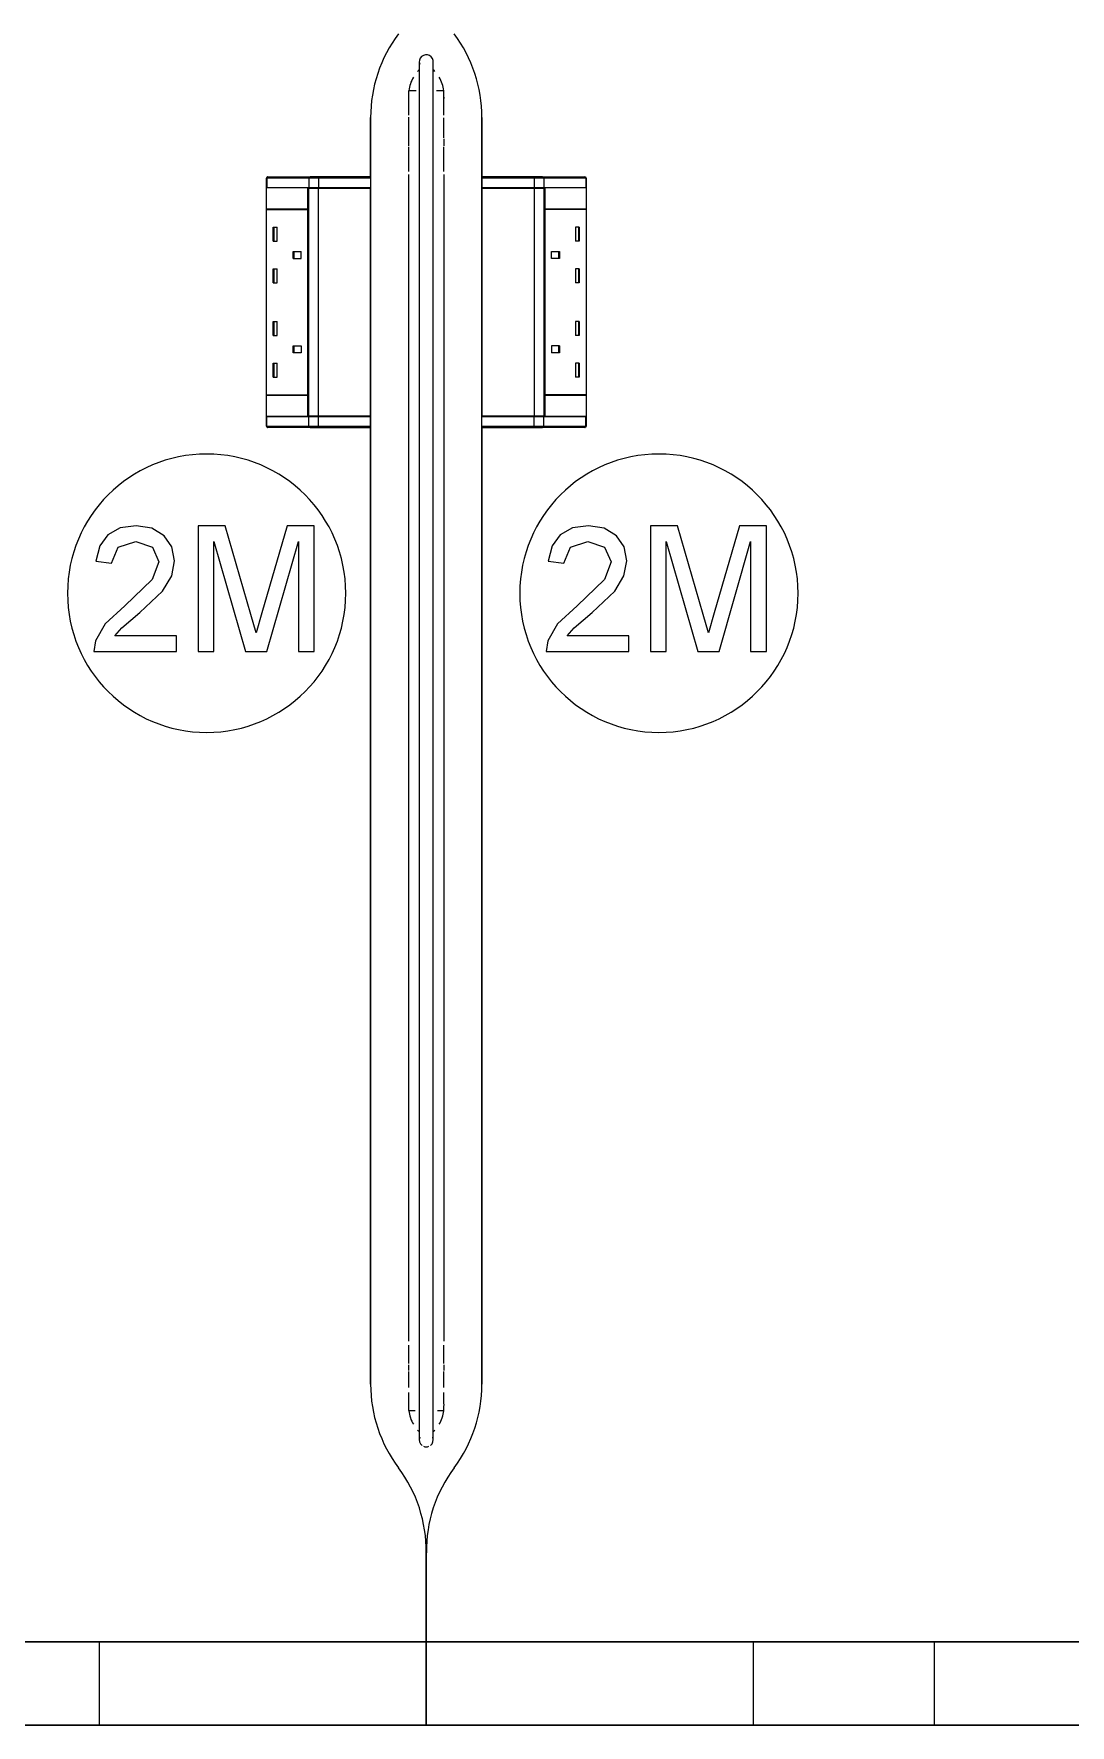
# Model space of a CAD drawing. Header units: millimetres. Extents: x 155927 to 317870, y -36033 to 97293.
# Drawn here: x 186061 to 186806, y 30008 to 31223 of the extents above; entities that cross this region are included whole.
import ezdxf

# ---------------------------------------------------------------- set-up
doc = ezdxf.new("R2010")
doc.units = ezdxf.units.MM
doc.header["$MEASUREMENT"] = 0
doc.layers.add('I-FURN', color=8, linetype='CONTINUOUS', lineweight=9)

msp = doc.modelspace()

# ---------------------------------------------------------------- linework, layer by layer
at = {"layer": 'I-FURN'}
for p, q in [((186338.2, 31203.1), (186338.2, 31203.1)), ((186338.2, 31203.1), (186338.2, 31202.9)), ((186338.2, 31202.9), (186338.2, 31202.6)), ((186338.2, 31202.6), (186338.2, 31202.1)), ((186338.2, 31202.1), (186338.2, 31201.5)), ((186338.2, 31201.5), (186338.2, 31200.8)), ((186348.2, 31203), (186348.2, 31203.1)), ((186348.2, 31203.1), (186348.2, 31203.1)), ((186348.2, 31202.8), (186348.2, 31203)), ((186348.2, 31202.5), (186348.2, 31202.8)), ((186348.2, 31202), (186348.2, 31202.5)), ((186348.2, 31201.4), (186348.2, 31202)), ((186348.2, 31200.6), (186348.2, 31201.4)), ((186338.2, 31200.8), (186338.2, 31200)), ((186338.2, 31200), (186338.2, 31199)), ((186338.2, 31199), (186338.2, 31198)), ((186338.2, 31198), (186338.2, 31196.8)), ((186338.2, 31196.8), (186338.2, 31195.4)), ((186338.2, 31195.4), (186338.2, 31194)), ((186338.2, 31194), (186338.2, 31192.4)), ((186338.2, 31192.4), (186338.2, 31190.8)), ((186338.2, 31190.8), (186338.2, 31189)), ((186338.2, 31189), (186338.2, 31187.1)), ((186348.2, 31199.7), (186348.2, 31200.6)), ((186348.2, 31198.8), (186348.2, 31199.7)), ((186348.2, 31197.6), (186348.2, 31198.8)), ((186348.2, 31196.4), (186348.2, 31197.6)), ((186348.2, 31195.1), (186348.2, 31196.4)), ((186348.2, 31193.6), (186348.2, 31195.1)), ((186348.2, 31192), (186348.2, 31193.6)), ((186348.2, 31190.3), (186348.2, 31192)), ((186348.2, 31188.5), (186348.2, 31190.3)), ((186336, 31182.2), (186330.7, 31182.2)), ((186330.7, 31164.7), (186330.7, 31182.2)), ((186330.7, 31176.6), (186330.7, 31177.7)), ((186338.2, 31187.1), (186338.2, 31185.1)), ((186338.2, 31185.1), (186338.2, 31183.1)), ((186338.2, 31183.1), (186338.2, 31180.9)), ((186338.2, 31180.9), (186338.2, 31178.6)), ((186338.2, 31178.6), (186338.2, 31176.2)), ((186348.2, 31186.6), (186348.2, 31188.5)), ((186348.2, 31184.6), (186348.2, 31186.6)), ((186348.2, 31182.5), (186348.2, 31184.6)), ((186348.2, 31180.3), (186348.2, 31182.5)), ((186348.2, 31178), (186348.2, 31180.3)), ((186348.2, 31175.6), (186348.2, 31178)), ((186355.7, 31182.2), (186350.5, 31182.2)), ((186355.7, 31182.2), (186355.7, 31164.7)), ((186355.8, 31177.7), (186355.8, 31176.6)), ((186338.2, 31176.2), (186338.2, 31173.8)), ((186338.2, 31173.8), (186338.2, 31171.3)), ((186338.2, 31171.3), (186338.2, 31168.6)), ((186338.2, 31168.6), (186338.2, 31166)), ((186338.2, 31166), (186338.2, 31163.2)), ((186348.2, 31173.1), (186348.2, 31175.6)), ((186348.2, 31170.6), (186348.2, 31173.1)), ((186348.2, 31167.9), (186348.2, 31170.6)), ((186348.2, 31165.2), (186348.2, 31167.9)), ((186348.2, 31162.4), (186348.2, 31165.2)), ((186303.2, 31119.4), (186303.2, 31163.1)), ((186303.2, 31163.1), (186303.2, 31119.4)), ((186330.7, 31147.5), (186330.7, 31163.3)), ((186338.2, 31163.2), (186338.2, 31160.4)), ((186338.2, 31160.4), (186338.2, 31157.5)), ((186338.2, 31157.5), (186338.2, 31154.5)), ((186338.2, 31154.5), (186338.2, 31151.6)), ((186348.2, 31159.6), (186348.2, 31162.4)), ((186348.2, 31156.7), (186348.2, 31159.6)), ((186348.2, 31153.7), (186348.2, 31156.7)), ((186348.2, 31150.7), (186348.2, 31153.7)), ((186355.7, 31162.8), (186355.7, 31148.5)), ((186383.2, 31163.1), (186383.2, 31119.4)), ((186383.2, 31119.4), (186383.2, 31163.1)), ((186330.7, 31142.7), (186330.7, 31147.6)), ((186330.7, 31124.3), (186330.7, 31142)), ((186338.2, 31151.6), (186338.2, 31148.5)), ((186338.2, 31148.5), (186338.2, 31145.4)), ((186338.2, 31145.4), (186338.2, 31142.3)), ((186338.2, 31142.3), (186338.2, 31139.2)), ((186348.2, 31147.7), (186348.2, 31150.7)), ((186348.2, 31144.6), (186348.2, 31147.7)), ((186348.2, 31141.5), (186348.2, 31144.6)), ((186348.2, 31138.3), (186348.2, 31141.5)), ((186355.7, 31142), (186355.7, 31124.3)), ((186355.8, 31147.6), (186355.8, 31142.7)), ((186338.2, 31139.2), (186338.2, 31136)), ((186338.2, 31136), (186338.2, 31132.8)), ((186338.2, 31132.8), (186338.2, 31129.6)), ((186338.2, 31129.6), (186338.2, 31126.3)), ((186348.2, 31135.1), (186348.2, 31138.3)), ((186348.2, 31131.9), (186348.2, 31135.1)), ((186348.2, 31128.7), (186348.2, 31131.9)), ((186348.2, 31125.5), (186348.2, 31128.7)), ((186228.4, 31112.4), (186228.4, 31119.4)), ((186228.6, 31119.4), (186228.4, 31119.4)), ((186228.4, 31112.4), (186228.4, 31119.4)), ((186228.4, 31112.4), (186228.4, 31119.4)), ((186258.9, 31119.4), (186228.6, 31119.4)), ((186228.6, 31119.4), (186228.6, 31112.4)), ((186228.8, 31120.2), (186228.7, 31120.2)), ((186229.4, 31120.4), (186259.7, 31120.4)), ((186229.4, 31120.4), (186259.7, 31120.4)), ((186265.8, 31119.4), (186258.9, 31119.4)), ((186258.9, 31119.4), (186258.9, 31112.4)), ((186298.2, 31120.4), (186259.7, 31120.4)), ((186259.7, 31120.4), (186265.2, 31120.4)), ((186265.2, 31120.4), (186302.2, 31120.4)), ((186303.2, 31119.4), (186265.8, 31119.4)), ((186265.8, 31119.4), (186265.8, 31112.4)), ((186298.2, 31119.4), (186298.2, 31120.4)), ((186302.2, 31120.4), (186298.2, 31120.4)), ((186302.2, 31120.4), (186302.2, 31120.4)), ((186303.2, 31119.4), (186303.2, 31112.4)), ((186303.2, 31119.4), (186303.2, 31112.4)), ((186330.7, 30284.1), (186330.7, 31122.2)), ((186338.2, 31126.3), (186338.2, 31123.1)), ((186338.2, 31123.1), (186338.2, 31122.2)), ((186338.2, 31122.2), (186338.2, 30284.1)), ((186348.2, 31122.2), (186348.2, 31125.5)), ((186348.2, 30284.1), (186348.2, 31122.2)), ((186355.8, 31122.2), (186355.8, 30284.1)), ((186383.2, 31112.4), (186383.2, 31119.4)), ((186420.7, 31119.4), (186383.2, 31119.4)), ((186383.2, 31119.4), (186383.2, 31112.4)), ((186388.2, 31120.4), (186384.2, 31120.4)), ((186384.2, 31120.4), (186421.3, 31120.4)), ((186388.2, 31120.4), (186388.2, 31119.4)), ((186426.8, 31120.4), (186388.2, 31120.4)), ((186427.6, 31119.4), (186420.7, 31119.4)), ((186420.7, 31119.4), (186420.7, 31112.4)), ((186421.3, 31120.4), (186426.8, 31120.4)), ((186426.8, 31120.4), (186457.1, 31120.4)), ((186426.8, 31120.4), (186457.1, 31120.4)), ((186457.9, 31119.4), (186427.6, 31119.4)), ((186427.6, 31119.4), (186427.6, 31112.4)), ((186457.7, 31120.2), (186457.7, 31120.2)), ((186458.1, 31119.4), (186457.9, 31119.4)), ((186457.9, 31119.4), (186457.9, 31112.4)), ((186458.1, 31119.4), (186458.1, 31112.4)), ((186458.1, 31119.4), (186458.1, 31112.4)), ((186458.1, 31112.4), (186458.1, 31119.4)), ((186228.2, 31112.4), (186228.2, 31097.4)), ((186258, 31112.4), (186228.2, 31112.4)), ((186228.6, 31112.4), (186228.4, 31112.4)), ((186228.4, 30948.4), (186228.4, 31112.3)), ((186258.9, 31112.4), (186228.6, 31112.4)), ((186258, 31097.4), (186258, 31112.4)), ((186258, 31112.4), (186260.5, 31112.4)), ((186258.2, 31112.3), (186258.2, 31097.4)), ((186258.9, 31112.3), (186258.2, 31112.3)), ((186265.8, 31112.4), (186258.9, 31112.4)), ((186258.9, 31112.3), (186265.8, 31112.3)), ((186258.9, 30948.4), (186258.9, 31112.3)), ((186303.2, 31112.4), (186265.8, 31112.4)), ((186265.8, 31112.3), (186303.2, 31112.3)), ((186265.8, 30948.4), (186265.8, 31112.3)), ((186303.2, 31112.3), (186303.2, 30948.4)), ((186303.2, 30948.4), (186303.2, 31112.3)), ((186420.7, 31112.4), (186383.2, 31112.4)), ((186383.2, 30948.4), (186383.2, 31112.3)), ((186383.2, 31112.3), (186383.2, 30948.4)), ((186383.2, 31112.3), (186420.7, 31112.3)), ((186427.6, 31112.4), (186420.7, 31112.4)), ((186420.7, 31112.3), (186420.7, 30948.4)), ((186420.7, 31112.3), (186427.6, 31112.3)), ((186457.9, 31112.4), (186427.6, 31112.4)), ((186427.6, 31112.3), (186427.6, 30948.4)), ((186428.2, 31112.3), (186427.6, 31112.3)), ((186428.2, 31097.4), (186428.2, 31112.3)), ((186428.4, 31112.4), (186428.4, 31097.4)), ((186458.3, 31112.4), (186428.4, 31112.4)), ((186458.1, 31112.4), (186457.9, 31112.4)), ((186458.1, 31112.3), (186458.1, 30948.4)), ((186458.3, 31097.4), (186458.3, 31112.4)), ((186228.2, 31097.4), (186258, 31097.4)), ((186228.2, 31096.9), (186228.2, 30963.9)), ((186228.2, 31096.9), (186258, 31096.9)), ((186228.6, 31097.4), (186228.6, 31096.9)), ((186258, 30963.9), (186258, 31096.9)), ((186258.2, 31096.9), (186258.2, 30963.9)), ((186428.2, 30963.9), (186428.2, 31096.9)), ((186428.4, 31097.4), (186458.3, 31097.4)), ((186428.4, 31096.9), (186428.4, 30963.9)), ((186458.3, 31096.9), (186428.4, 31096.9)), ((186457.9, 31096.9), (186457.9, 31097.4)), ((186458.3, 30963.9), (186458.3, 31096.9)), ((186233.2, 31084.3), (186236.1, 31084.3)), ((186233.2, 31074.3), (186233.2, 31084.3)), ((186234, 31074.3), (186234, 31084.3)), ((186236.1, 31074.3), (186236.1, 31084.3)), ((186453.2, 31084.3), (186450.4, 31084.3)), ((186450.4, 31084.3), (186450.4, 31074.3)), ((186452.5, 31084.3), (186452.5, 31074.3)), ((186453.2, 31084.3), (186453.2, 31074.3)), ((186233.2, 31074.3), (186236.1, 31074.3)), ((186453.2, 31074.3), (186450.4, 31074.3)), ((186247.6, 31066.8), (186253.3, 31066.8)), ((186247.6, 31061.8), (186247.6, 31066.8)), ((186247.6, 31061.8), (186253.3, 31061.8)), ((186248.3, 31061.8), (186248.3, 31066.8)), ((186253.3, 31061.8), (186253.3, 31066.8)), ((186433.2, 31061.8), (186433.2, 31066.8)), ((186433.2, 31066.8), (186438.9, 31066.8)), ((186438.9, 31061.8), (186433.2, 31061.8)), ((186438.2, 31066.8), (186438.2, 31061.8)), ((186438.9, 31066.8), (186438.9, 31061.8)), ((186233.2, 31054.3), (186236.1, 31054.3)), ((186233.2, 31044.3), (186233.2, 31054.3)), ((186233.2, 31044.3), (186236.1, 31044.3)), ((186234, 31044.3), (186234, 31054.3)), ((186236.1, 31044.3), (186236.1, 31054.3)), ((186453.2, 31054.3), (186450.4, 31054.3)), ((186450.4, 31054.3), (186450.4, 31044.3)), ((186453.2, 31044.3), (186450.4, 31044.3)), ((186452.5, 31054.3), (186452.5, 31044.3)), ((186453.2, 31054.3), (186453.2, 31044.3)), ((186233.2, 31016.5), (186236.1, 31016.5)), ((186233.2, 31006.5), (186233.2, 31016.5)), ((186234, 31006.5), (186234, 31016.5)), ((186236.1, 31006.5), (186236.1, 31016.5)), ((186453.2, 31016.5), (186450.4, 31016.5)), ((186450.4, 31016.5), (186450.4, 31006.5)), ((186452.5, 31016.5), (186452.5, 31006.5)), ((186453.2, 31016.5), (186453.2, 31006.5)), ((186233.2, 31006.5), (186236.1, 31006.5)), ((186247.6, 30999), (186253.3, 30999)), ((186247.6, 30994), (186247.6, 30999)), ((186248.3, 30994), (186248.3, 30999)), ((186253.3, 30999), (186253.3, 30994)), ((186438.9, 30999), (186433.2, 30999)), ((186433.2, 30999), (186433.2, 30994)), ((186438.2, 30999), (186438.2, 30994)), ((186438.9, 30999), (186438.9, 30994)), ((186453.2, 31006.5), (186450.4, 31006.5)), ((186233.2, 30986.5), (186236.1, 30986.5)), ((186233.2, 30976.5), (186233.2, 30986.5)), ((186234, 30976.5), (186234, 30986.5)), ((186236.1, 30976.5), (186236.1, 30986.5)), ((186253.3, 30994), (186247.6, 30994)), ((186438.9, 30994), (186433.2, 30994)), ((186453.2, 30986.5), (186450.4, 30986.5)), ((186450.4, 30986.5), (186450.4, 30976.5)), ((186452.5, 30986.5), (186452.5, 30976.5)), ((186453.2, 30986.5), (186453.2, 30976.5)), ((186233.2, 30976.5), (186236.1, 30976.5)), ((186453.2, 30976.5), (186450.4, 30976.5)), ((186228.2, 30963.9), (186258, 30963.9)), ((186258, 30963.4), (186228.2, 30963.4)), ((186228.2, 30963.4), (186228.2, 30948.4)), ((186228.6, 30963.9), (186228.6, 30963.4)), ((186258, 30948.4), (186258, 30963.4)), ((186258.2, 30963.4), (186258.2, 30948.4)), ((186428.2, 30948.4), (186428.2, 30963.4)), ((186458.3, 30963.9), (186428.4, 30963.9)), ((186428.4, 30963.4), (186428.4, 30948.4)), ((186458.3, 30963.4), (186428.4, 30963.4)), ((186457.9, 30963.4), (186457.9, 30963.9)), ((186458.3, 30948.4), (186458.3, 30963.4)), ((186228.2, 30948.4), (186258, 30948.4)), ((186228.4, 30941.3), (186228.4, 30948.3)), ((186228.4, 30941.3), (186228.4, 30948.3)), ((186228.4, 30948.3), (186228.4, 30941.3)), ((186228.4, 30948.3), (186228.6, 30948.3)), ((186228.6, 30941.3), (186228.6, 30948.3)), ((186228.6, 30948.3), (186258.9, 30948.3)), ((186258.2, 30948.4), (186258.9, 30948.4)), ((186265.8, 30948.4), (186258.9, 30948.4)), ((186258.9, 30941.3), (186258.9, 30948.3)), ((186258.9, 30948.3), (186265.8, 30948.3)), ((186303.2, 30948.4), (186265.8, 30948.4)), ((186265.8, 30941.3), (186265.8, 30948.3)), ((186265.8, 30948.3), (186303.2, 30948.3)), ((186303.2, 30948.3), (186303.2, 30941.3)), ((186303.2, 30941.3), (186303.2, 30948.3)), ((186420.7, 30948.4), (186383.2, 30948.4)), ((186383.2, 30941.3), (186383.2, 30948.3)), ((186383.2, 30941.3), (186383.2, 30948.3)), ((186383.2, 30948.3), (186420.7, 30948.3)), ((186427.6, 30948.4), (186420.7, 30948.4)), ((186420.7, 30941.3), (186420.7, 30948.3)), ((186420.7, 30948.3), (186427.6, 30948.3)), ((186428.4, 30948.4), (186426, 30948.4)), ((186427.6, 30948.4), (186428.2, 30948.4)), ((186427.6, 30941.3), (186427.6, 30948.3)), ((186427.6, 30948.3), (186457.9, 30948.3)), ((186428.4, 30948.4), (186458.3, 30948.4)), ((186457.9, 30941.3), (186457.9, 30948.3)), ((186457.9, 30948.3), (186458.1, 30948.3)), ((186458.1, 30948.3), (186458.1, 30941.3)), ((186458.1, 30948.3), (186458.1, 30941.3)), ((186458.1, 30948.3), (186458.1, 30941.3)), ((186228.4, 30941.3), (186228.6, 30941.3)), ((186228.6, 30941.3), (186258.9, 30941.3)), ((186228.7, 30940.6), (186228.8, 30940.6)), ((186259.7, 30940.3), (186229.4, 30940.3)), ((186259.7, 30940.3), (186229.4, 30940.3)), ((186258.9, 30941.3), (186265.8, 30941.3)), ((186259.7, 30940.3), (186298.2, 30940.3)), ((186265.2, 30940.3), (186259.7, 30940.3)), ((186302.2, 30940.3), (186265.2, 30940.3)), ((186265.8, 30941.3), (186303.2, 30941.3)), ((186298.2, 30940.3), (186298.2, 30941.3)), ((186298.2, 30940.3), (186302.2, 30940.3)), ((186303.2, 30253.1), (186303.2, 30941.3)), ((186303.2, 30941.3), (186303.2, 30253.1)), ((186383.2, 30941.3), (186383.2, 30253.1)), ((186383.2, 30253.1), (186383.2, 30941.3)), ((186383.2, 30941.3), (186420.7, 30941.3)), ((186384.2, 30940.3), (186384.2, 30940.3)), ((186421.3, 30940.3), (186384.2, 30940.3)), ((186384.2, 30940.3), (186388.2, 30940.3)), ((186388.2, 30941.3), (186388.2, 30940.3)), ((186388.2, 30940.3), (186426.8, 30940.3)), ((186420.7, 30941.3), (186427.6, 30941.3)), ((186426.8, 30940.3), (186421.3, 30940.3)), ((186457.1, 30940.3), (186426.8, 30940.3)), ((186457.1, 30940.3), (186426.8, 30940.3)), ((186427.6, 30941.3), (186457.9, 30941.3)), ((186457.7, 30940.5), (186457.7, 30940.6)), ((186457.9, 30941.3), (186458.1, 30941.3)), ((186114.5, 30863.3), (186108.6, 30855.3)), ((186123.3, 30868.2), (186114.5, 30863.3)), ((186134.7, 30869.8), (186123.3, 30868.2)), ((186146.1, 30868), (186134.7, 30869.8)), ((186154.9, 30862.6), (186146.1, 30868)), ((186160.5, 30854.5), (186154.9, 30862.6)), ((186198.7, 30869.8), (186179.3, 30869.8)), ((186179.3, 30869.8), (186179.3, 30779.4)), ((186217.2, 30806.1), (186198.7, 30869.8)), ((186243.2, 30869.8), (186225, 30807.2)), ((186262.6, 30869.8), (186243.2, 30869.8)), ((186262.6, 30779.4), (186262.6, 30869.8)), ((186439.5, 30863.3), (186433.6, 30855.3)), ((186448.3, 30868.2), (186439.5, 30863.3)), ((186459.7, 30869.8), (186448.3, 30868.2)), ((186471.1, 30868), (186459.7, 30869.8)), ((186479.9, 30862.6), (186471.1, 30868)), ((186485.5, 30854.5), (186479.9, 30862.6)), ((186523.7, 30869.8), (186504.3, 30869.8)), ((186504.3, 30869.8), (186504.3, 30779.4)), ((186542.2, 30806.1), (186523.7, 30869.8)), ((186568.2, 30869.8), (186550, 30807.2)), ((186587.6, 30869.8), (186568.2, 30869.8)), ((186587.6, 30779.4), (186587.6, 30869.8)), ((186108.6, 30855.3), (186105.8, 30844.4)), ((186117.1, 30843), (186121.9, 30854.4)), ((186121.9, 30854.4), (186134.4, 30858.5)), ((186134.4, 30858.5), (186146.4, 30854.3)), ((186146.4, 30854.3), (186151, 30843.9)), ((186162.3, 30844.6), (186160.5, 30854.5)), ((186190.6, 30779.4), (186190.6, 30858.5)), ((186190.6, 30858.5), (186213.3, 30779.4)), ((186228.6, 30779.4), (186251.3, 30858.5)), ((186251.3, 30858.5), (186251.3, 30779.4)), ((186433.6, 30855.3), (186430.8, 30844.4)), ((186442.1, 30843), (186446.9, 30854.4)), ((186446.9, 30854.4), (186459.4, 30858.5)), ((186459.4, 30858.5), (186471.4, 30854.3)), ((186471.4, 30854.3), (186476, 30843.9)), ((186487.3, 30844.6), (186485.5, 30854.5)), ((186515.6, 30779.4), (186515.6, 30858.5)), ((186515.6, 30858.5), (186538.3, 30779.4)), ((186553.6, 30779.4), (186576.3, 30858.5)), ((186576.3, 30858.5), (186576.3, 30779.4)), ((186105.8, 30844.4), (186117.1, 30843)), ((186151, 30843.9), (186146.2, 30831.1)), ((186160.3, 30833.9), (186162.3, 30844.6)), ((186430.8, 30844.4), (186442.1, 30843)), ((186476, 30843.9), (186471.2, 30831.1)), ((186485.3, 30833.9), (186487.3, 30844.6)), ((186146.2, 30831.1), (186126.6, 30812.3)), ((186153.6, 30822.8), (186160.3, 30833.9)), ((186471.2, 30831.1), (186451.6, 30812.3)), ((186478.6, 30822.8), (186485.3, 30833.9)), ((186137.5, 30807.4), (186153.6, 30822.8)), ((186462.5, 30807.4), (186478.6, 30822.8)), ((186126.6, 30812.3), (186112.5, 30799.2)), ((186124.5, 30796.5), (186137.5, 30807.4)), ((186221, 30792.8), (186217.2, 30806.1)), ((186225, 30807.2), (186221, 30792.8)), ((186451.6, 30812.3), (186437.5, 30799.2)), ((186449.5, 30796.5), (186462.5, 30807.4)), ((186546, 30792.8), (186542.2, 30806.1)), ((186550, 30807.2), (186546, 30792.8)), ((186112.5, 30799.2), (186105.6, 30787.2)), ((186119.4, 30790.7), (186124.5, 30796.5)), ((186163.7, 30790.7), (186119.4, 30790.7)), ((186163.7, 30779.4), (186163.7, 30790.7)), ((186437.5, 30799.2), (186430.6, 30787.2)), ((186444.4, 30790.7), (186449.5, 30796.5)), ((186488.7, 30790.7), (186444.4, 30790.7)), ((186488.7, 30779.4), (186488.7, 30790.7)), ((186105.6, 30787.2), (186104.4, 30779.4)), ((186104.4, 30779.4), (186163.7, 30779.4)), ((186179.3, 30779.4), (186190.6, 30779.4)), ((186213.3, 30779.4), (186228.6, 30779.4)), ((186251.3, 30779.4), (186262.6, 30779.4)), ((186430.6, 30787.2), (186429.4, 30779.4)), ((186429.4, 30779.4), (186488.7, 30779.4)), ((186504.3, 30779.4), (186515.6, 30779.4)), ((186538.3, 30779.4), (186553.6, 30779.4)), ((186576.3, 30779.4), (186587.6, 30779.4)), ((186330.7, 30267.9), (186330.7, 30281.1)), ((186338.2, 30284.1), (186338.2, 30281.2)), ((186338.2, 30281.2), (186338.2, 30278.4)), ((186338.2, 30278.4), (186338.2, 30275.6)), ((186348.2, 30283.3), (186348.2, 30284.1)), ((186348.2, 30280.5), (186348.2, 30283.3)), ((186348.2, 30277.6), (186348.2, 30280.5)), ((186355.7, 30281.1), (186355.7, 30267.9)), ((186330.7, 30262.9), (186330.7, 30267)), ((186338.2, 30275.6), (186338.2, 30272.8)), ((186338.2, 30272.8), (186338.2, 30270)), ((186338.2, 30270), (186338.2, 30267.2)), ((186338.2, 30267.2), (186338.2, 30264.5)), ((186348.2, 30274.8), (186348.2, 30277.6)), ((186348.2, 30272), (186348.2, 30274.8)), ((186348.2, 30269.2), (186348.2, 30272)), ((186348.2, 30266.5), (186348.2, 30269.2)), ((186348.2, 30263.7), (186348.2, 30266.5)), ((186355.8, 30267), (186355.8, 30262.9)), ((186330.7, 30250.6), (186330.7, 30262.1)), ((186338.2, 30264.5), (186338.2, 30261.7)), ((186338.2, 30261.7), (186338.2, 30259.1)), ((186338.2, 30259.1), (186338.2, 30256.4)), ((186338.2, 30256.4), (186338.2, 30253.9)), ((186338.2, 30253.9), (186338.2, 30251.3)), ((186348.2, 30261), (186348.2, 30263.7)), ((186348.2, 30258.4), (186348.2, 30261)), ((186348.2, 30255.7), (186348.2, 30258.4)), ((186348.2, 30253.2), (186348.2, 30255.7)), ((186355.7, 30262.1), (186355.7, 30250.6)), ((186330.7, 30239.1), (186330.7, 30247.1)), ((186338.2, 30251.3), (186338.2, 30248.8)), ((186338.2, 30248.8), (186338.2, 30246.4)), ((186338.2, 30246.4), (186338.2, 30244)), ((186338.2, 30244), (186338.2, 30241.7)), ((186338.2, 30241.7), (186338.2, 30239.5)), ((186348.2, 30250.6), (186348.2, 30253.2)), ((186348.2, 30248.2), (186348.2, 30250.6)), ((186348.2, 30245.7), (186348.2, 30248.2)), ((186348.2, 30243.4), (186348.2, 30245.7)), ((186348.2, 30241.1), (186348.2, 30243.4)), ((186355.7, 30247.1), (186355.7, 30239.1)), ((186330.7, 30237.9), (186330.7, 30238.8)), ((186330.7, 30234.1), (186330.7, 30237.5)), ((186330.7, 30234.1), (186335.3, 30234.1)), ((186338.2, 30239.5), (186338.2, 30237.3)), ((186338.2, 30237.3), (186338.2, 30235.2)), ((186338.2, 30235.2), (186338.2, 30233.2)), ((186338.2, 30233.2), (186338.2, 30231.3)), ((186338.2, 30231.3), (186338.2, 30229.4)), ((186338.2, 30229.4), (186338.2, 30227.6)), ((186348.2, 30238.9), (186348.2, 30241.1)), ((186348.2, 30236.7), (186348.2, 30238.9)), ((186348.2, 30234.7), (186348.2, 30236.7)), ((186348.2, 30232.7), (186348.2, 30234.7)), ((186348.2, 30230.7), (186348.2, 30232.7)), ((186348.2, 30228.9), (186348.2, 30230.7)), ((186351.2, 30234.1), (186355.7, 30234.1)), ((186355.7, 30237.5), (186355.7, 30234.1)), ((186355.8, 30238.8), (186355.8, 30237.9)), ((186338.2, 30227.6), (186338.2, 30226)), ((186338.2, 30226), (186338.2, 30224.4)), ((186338.2, 30224.4), (186338.2, 30222.9)), ((186338.2, 30222.9), (186338.2, 30221.5)), ((186338.2, 30221.5), (186338.2, 30220.2)), ((186338.2, 30220.2), (186338.2, 30219)), ((186338.2, 30219), (186338.2, 30218)), ((186338.2, 30218), (186338.2, 30217)), ((186348.2, 30227.2), (186348.2, 30228.9)), ((186348.2, 30225.5), (186348.2, 30227.2)), ((186348.2, 30224), (186348.2, 30225.5)), ((186348.2, 30222.5), (186348.2, 30224)), ((186348.2, 30221.2), (186348.2, 30222.5)), ((186348.2, 30219.9), (186348.2, 30221.2)), ((186348.2, 30218.7), (186348.2, 30219.9)), ((186348.2, 30217.7), (186348.2, 30218.7)), ((186348.2, 30216.7), (186348.2, 30217.7)), ((186338.2, 30217), (186338.2, 30216.1)), ((186338.2, 30216.1), (186338.2, 30215.4)), ((186338.2, 30215.4), (186338.2, 30214.7)), ((186338.2, 30214.7), (186338.2, 30214.2)), ((186338.2, 30214.2), (186338.2, 30213.8)), ((186338.2, 30213.8), (186338.2, 30213.4)), ((186338.2, 30213.4), (186338.2, 30213.2)), ((186338.2, 30213.2), (186338.2, 30213.1)), ((186338.2, 30213.1), (186338.2, 30213.1)), ((186348.2, 30215.9), (186348.2, 30216.7)), ((186348.2, 30215.2), (186348.2, 30215.9)), ((186348.2, 30214.6), (186348.2, 30215.2)), ((186348.2, 30214.1), (186348.2, 30214.6)), ((186348.2, 30213.7), (186348.2, 30214.1)), ((186348.2, 30213.4), (186348.2, 30213.7)), ((186348.2, 30213.2), (186348.2, 30213.4)), ((186348.2, 30213.1), (186348.2, 30213.2)), ((186343.2, 30132), (186343.2, 30008.1)), ((186343.2, 30008.1), (186343.2, 30132)), ((186343.2, 30008.1), (186343.2, 30132)), ((186343.2, 30132), (186343.2, 30008.1)), ((187103.2, 30068.1), (185583.2, 30068.1)), ((185977.9, 30068.1), (186108.2, 30068.1)), ((186108.2, 30068.1), (186578.2, 30068.1)), ((186108.2, 30068.1), (186108.2, 30008.1)), ((186108.2, 30068.1), (186108.2, 30008.1)), ((186578.2, 30068.1), (186708.2, 30068.1)), ((186578.2, 30068.1), (186578.2, 30008.1)), ((186578.2, 30068.1), (186578.2, 30008.1)), ((186708.2, 30068.1), (187143.2, 30068.1)), ((186708.2, 30068.1), (186708.2, 30008.1)), ((186708.2, 30068.1), (186708.2, 30008.1)), ((185543.2, 30008.1), (186343.2, 30008.1)), ((186343.2, 30008.1), (185543.2, 30008.1)), ((185583.2, 30008.1), (187103.2, 30008.1)), ((186108.2, 30008.1), (185977.9, 30008.1)), ((186578.2, 30008.1), (186108.2, 30008.1)), ((186343.2, 30008.1), (187143.2, 30008.1)), ((187143.2, 30008.1), (186343.2, 30008.1)), ((186708.2, 30008.1), (186578.2, 30008.1)), ((187143.2, 30008.1), (186708.2, 30008.1))]:
    msp.add_line(p, q, dxfattribs=at)
at = {"layer": 'I-FURN', "flags": 128}
for points in [[(186228.5, 31119.9), (186228.5, 31119.9), (186228.5, 31119.9), (186228.5, 31119.8), (186228.5, 31119.8), (186228.4, 31119.8), (186228.4, 31119.7), (186228.4, 31119.7), (186228.4, 31119.7), (186228.4, 31119.6), (186228.4, 31119.6), (186228.4, 31119.5), (186228.4, 31119.5), (186228.4, 31119.5), (186228.4, 31119.4)], [(186259.7, 31120.4), (186259.8, 31120.4), (186259.9, 31120.4), (186260, 31120.4), (186260.1, 31120.4), (186260.2, 31120.4), (186260.3, 31120.4), (186260.4, 31120.4), (186260.6, 31120.4), (186260.7, 31120.4), (186260.8, 31120.4), (186261, 31120.4), (186261.1, 31120.4), (186261.2, 31120.4), (186261.4, 31120.4), (186261.5, 31120.4), (186261.7, 31120.4), (186261.8, 31120.4), (186262, 31120.4), (186262.2, 31120.4), (186262.3, 31120.4), (186262.5, 31120.4), (186262.6, 31120.4), (186262.8, 31120.4), (186262.9, 31120.4), (186263.1, 31120.4), (186263.3, 31120.4), (186263.4, 31120.4), (186263.6, 31120.4), (186263.7, 31120.4), (186263.9, 31120.4), (186264.1, 31120.4), (186264.2, 31120.4), (186264.4, 31120.4), (186264.5, 31120.4), (186264.7, 31120.4), (186264.8, 31120.4), (186264.9, 31120.4), (186265.1, 31120.4), (186265.2, 31120.4)], [(186265.2, 31120.4), (186268, 31120.4), (186270.7, 31120.4), (186273.3, 31120.4), (186275.8, 31120.4), (186278.3, 31120.4), (186280.6, 31120.4), (186282.8, 31120.4), (186284.9, 31120.4), (186286.9, 31120.4), (186288.9, 31120.4), (186290.6, 31120.4), (186292.3, 31120.4), (186293.9, 31120.4), (186295.3, 31120.4), (186296.6, 31120.4), (186297.8, 31120.4), (186298.8, 31120.4), (186299.7, 31120.4), (186300.5, 31120.4), (186301.1, 31120.4), (186301.7, 31120.4), (186302, 31120.4), (186302.2, 31120.4)], [(186302.2, 31120.4), (186302.2, 31120.4), (186302.2, 31120.4), (186302.2, 31120.4), (186302.2, 31120.4), (186302.2, 31120.4), (186302.1, 31120.4), (186302.1, 31120.4), (186302, 31120.4), (186302, 31120.4), (186301.9, 31120.4), (186301.9, 31120.4), (186301.8, 31120.4), (186301.7, 31120.4), (186301.6, 31120.4), (186301.5, 31120.4), (186301.4, 31120.4), (186301.3, 31120.4), (186301.2, 31120.4), (186301.1, 31120.4), (186301, 31120.4), (186300.9, 31120.4), (186300.8, 31120.4), (186300.7, 31120.4), (186300.5, 31120.4), (186300.4, 31120.4), (186300.3, 31120.4), (186300.1, 31120.4), (186300, 31120.4), (186299.8, 31120.4), (186299.7, 31120.4), (186299.5, 31120.4), (186299.4, 31120.4), (186299.2, 31120.4), (186299.1, 31120.4), (186298.9, 31120.4), (186298.8, 31120.4), (186298.6, 31120.4), (186298.4, 31120.4), (186298.3, 31120.4), (186298.2, 31120.4)], [(186303.2, 31119.4), (186303.2, 31119.5), (186303.2, 31119.5), (186303.2, 31119.6), (186303.2, 31119.6), (186303.2, 31119.6), (186303.2, 31119.7), (186303.2, 31119.7), (186303.2, 31119.8), (186303.2, 31119.8), (186303.2, 31119.8), (186303.1, 31119.9), (186303.1, 31119.9), (186303.1, 31119.9), (186303.1, 31120), (186303.1, 31120), (186303, 31120), (186303, 31120.1), (186303, 31120.1), (186303, 31120.1), (186302.9, 31120.2), (186302.9, 31120.2), (186302.9, 31120.2), (186302.8, 31120.2), (186302.8, 31120.3), (186302.8, 31120.3), (186302.7, 31120.3), (186302.7, 31120.3), (186302.7, 31120.3), (186302.6, 31120.4), (186302.6, 31120.4), (186302.6, 31120.4), (186302.5, 31120.4), (186302.5, 31120.4), (186302.4, 31120.4), (186302.4, 31120.4), (186302.4, 31120.4), (186302.3, 31120.4), (186302.3, 31120.4), (186302.2, 31120.4), (186302.2, 31120.4)], [(186384.2, 31120.4), (186384.2, 31120.4), (186384.1, 31120.4), (186384.1, 31120.4), (186384.1, 31120.4), (186384, 31120.4), (186384, 31120.4), (186383.9, 31120.4), (186383.9, 31120.4), (186383.9, 31120.4), (186383.8, 31120.4), (186383.8, 31120.3), (186383.8, 31120.3), (186383.7, 31120.3), (186383.7, 31120.3), (186383.7, 31120.3), (186383.6, 31120.2), (186383.6, 31120.2), (186383.6, 31120.2), (186383.5, 31120.2), (186383.5, 31120.1), (186383.5, 31120.1), (186383.4, 31120.1), (186383.4, 31120), (186383.4, 31120), (186383.4, 31120), (186383.4, 31119.9), (186383.3, 31119.9), (186383.3, 31119.9), (186383.3, 31119.8), (186383.3, 31119.8), (186383.3, 31119.8), (186383.3, 31119.7), (186383.3, 31119.7), (186383.2, 31119.7), (186383.2, 31119.6), (186383.2, 31119.6), (186383.2, 31119.5), (186383.2, 31119.5), (186383.2, 31119.5), (186383.2, 31119.4)], [(186388.2, 31120.4), (186388.1, 31120.4), (186387.9, 31120.4), (186387.7, 31120.4), (186387.6, 31120.4), (186387.4, 31120.4), (186387.3, 31120.4), (186387.1, 31120.4), (186387, 31120.4), (186386.8, 31120.4), (186386.7, 31120.4), (186386.5, 31120.4), (186386.4, 31120.4), (186386.2, 31120.4), (186386.1, 31120.4), (186386, 31120.4), (186385.8, 31120.4), (186385.7, 31120.4), (186385.6, 31120.4), (186385.5, 31120.4), (186385.4, 31120.4), (186385.2, 31120.4), (186385.1, 31120.4), (186385, 31120.4), (186384.9, 31120.4), (186384.9, 31120.4), (186384.8, 31120.4), (186384.7, 31120.4), (186384.6, 31120.4), (186384.6, 31120.4), (186384.5, 31120.4), (186384.4, 31120.4), (186384.4, 31120.4), (186384.3, 31120.4), (186384.3, 31120.4), (186384.3, 31120.4), (186384.3, 31120.4), (186384.2, 31120.4), (186384.2, 31120.4), (186384.2, 31120.4)], [(186384.2, 31120.4), (186384.2, 31120.4), (186384.2, 31120.4)], [(186384.2, 31120.4), (186384.5, 31120.4), (186384.9, 31120.4), (186385.5, 31120.4), (186386.2, 31120.4), (186387, 31120.4), (186387.9, 31120.4), (186389, 31120.4), (186390.2, 31120.4), (186391.5, 31120.4), (186393, 31120.4), (186394.6, 31120.4), (186396.3, 31120.4), (186398.1, 31120.4), (186400, 31120.4), (186402.1, 31120.4), (186404.2, 31120.4), (186406.5, 31120.4), (186408.8, 31120.4), (186411.3, 31120.4), (186413.8, 31120.4), (186416.5, 31120.4), (186419.2, 31120.4), (186421.3, 31120.4)], [(186421.3, 31120.4), (186421.4, 31120.4), (186421.5, 31120.4), (186421.7, 31120.4), (186421.8, 31120.4), (186422, 31120.4), (186422.1, 31120.4), (186422.3, 31120.4), (186422.4, 31120.4), (186422.6, 31120.4), (186422.7, 31120.4), (186422.9, 31120.4), (186423, 31120.4), (186423.2, 31120.4), (186423.3, 31120.4), (186423.5, 31120.4), (186423.7, 31120.4), (186423.8, 31120.4), (186424, 31120.4), (186424.1, 31120.4), (186424.3, 31120.4), (186424.5, 31120.4), (186424.6, 31120.4), (186424.8, 31120.4), (186424.9, 31120.4), (186425.1, 31120.4), (186425.2, 31120.4), (186425.4, 31120.4), (186425.5, 31120.4), (186425.6, 31120.4), (186425.8, 31120.4), (186425.9, 31120.4), (186426, 31120.4), (186426.1, 31120.4), (186426.3, 31120.4), (186426.4, 31120.4), (186426.5, 31120.4), (186426.6, 31120.4), (186426.7, 31120.4), (186426.8, 31120.4)], [(186458.1, 31119.4), (186458.1, 31119.5), (186458.1, 31119.5), (186458.1, 31119.6), (186458.1, 31119.6), (186458, 31119.6), (186458, 31119.7), (186458, 31119.7), (186458, 31119.8), (186458, 31119.8), (186458, 31119.8), (186458, 31119.9), (186458, 31119.9), (186457.9, 31119.9)], [(186228.4, 30941.3), (186228.4, 30941.3), (186228.4, 30941.2), (186228.4, 30941.2), (186228.4, 30941.2), (186228.4, 30941.1), (186228.4, 30941.1), (186228.4, 30941), (186228.4, 30941), (186228.5, 30941), (186228.5, 30940.9), (186228.5, 30940.9), (186228.5, 30940.9), (186228.5, 30940.8)], [(186265.2, 30940.3), (186265.1, 30940.3), (186264.9, 30940.3), (186264.8, 30940.3), (186264.7, 30940.3), (186264.5, 30940.3), (186264.4, 30940.3), (186264.2, 30940.3), (186264.1, 30940.3), (186263.9, 30940.3), (186263.7, 30940.3), (186263.6, 30940.3), (186263.4, 30940.3), (186263.3, 30940.3), (186263.1, 30940.3), (186262.9, 30940.3), (186262.8, 30940.3), (186262.6, 30940.3), (186262.5, 30940.3), (186262.3, 30940.3), (186262.2, 30940.3), (186262, 30940.3), (186261.8, 30940.3), (186261.7, 30940.3), (186261.5, 30940.3), (186261.4, 30940.3), (186261.2, 30940.3), (186261.1, 30940.3), (186261, 30940.3), (186260.8, 30940.3), (186260.7, 30940.3), (186260.6, 30940.3), (186260.4, 30940.3), (186260.3, 30940.3), (186260.2, 30940.3), (186260.1, 30940.3), (186260, 30940.3), (186259.9, 30940.3), (186259.8, 30940.3), (186259.7, 30940.3)], [(186302.2, 30940.3), (186302, 30940.3), (186301.5, 30940.3), (186301, 30940.3), (186300.3, 30940.3), (186299.5, 30940.3), (186298.5, 30940.3), (186297.5, 30940.3), (186296.3, 30940.3), (186294.9, 30940.3), (186293.5, 30940.3), (186291.9, 30940.3), (186290.2, 30940.3), (186288.4, 30940.3), (186286.4, 30940.3), (186284.4, 30940.3), (186282.2, 30940.3), (186280, 30940.3), (186277.6, 30940.3), (186275.2, 30940.3), (186272.6, 30940.3), (186270, 30940.3), (186267.3, 30940.3), (186265.2, 30940.3)], [(186298.2, 30940.3), (186298.4, 30940.3), (186298.6, 30940.3), (186298.7, 30940.3), (186298.9, 30940.3), (186299, 30940.3), (186299.2, 30940.3), (186299.3, 30940.3), (186299.5, 30940.3), (186299.6, 30940.3), (186299.8, 30940.3), (186299.9, 30940.3), (186300.1, 30940.3), (186300.2, 30940.3), (186300.4, 30940.3), (186300.5, 30940.3), (186300.6, 30940.3), (186300.8, 30940.3), (186300.9, 30940.3), (186301, 30940.3), (186301.1, 30940.3), (186301.2, 30940.3), (186301.3, 30940.3), (186301.4, 30940.3), (186301.5, 30940.3), (186301.6, 30940.3), (186301.7, 30940.3), (186301.8, 30940.3), (186301.8, 30940.3), (186301.9, 30940.3), (186302, 30940.3), (186302, 30940.3), (186302.1, 30940.3), (186302.1, 30940.3), (186302.1, 30940.3), (186302.2, 30940.3), (186302.2, 30940.3), (186302.2, 30940.3), (186302.2, 30940.3), (186302.2, 30940.3)], [(186302.2, 30940.3), (186302.3, 30940.3), (186302.3, 30940.3), (186302.4, 30940.3), (186302.4, 30940.3), (186302.4, 30940.3), (186302.5, 30940.3), (186302.5, 30940.4), (186302.6, 30940.4), (186302.6, 30940.4), (186302.6, 30940.4), (186302.7, 30940.4), (186302.7, 30940.4), (186302.7, 30940.5), (186302.8, 30940.5), (186302.8, 30940.5), (186302.8, 30940.5), (186302.9, 30940.5), (186302.9, 30940.6), (186302.9, 30940.6), (186303, 30940.6), (186303, 30940.7), (186303, 30940.7), (186303, 30940.7), (186303.1, 30940.7), (186303.1, 30940.8), (186303.1, 30940.8), (186303.1, 30940.8), (186303.1, 30940.9), (186303.2, 30940.9), (186303.2, 30941), (186303.2, 30941), (186303.2, 30941), (186303.2, 30941.1), (186303.2, 30941.1), (186303.2, 30941.2), (186303.2, 30941.2), (186303.2, 30941.2), (186303.2, 30941.3), (186303.2, 30941.3), (186303.2, 30941.3)], [(186302.2, 30940.3), (186302.2, 30940.3), (186302.2, 30940.3)], [(186383.2, 30941.3), (186383.2, 30941.3), (186383.2, 30941.2), (186383.2, 30941.2), (186383.2, 30941.2), (186383.2, 30941.1), (186383.2, 30941.1), (186383.3, 30941), (186383.3, 30941), (186383.3, 30941), (186383.3, 30940.9), (186383.3, 30940.9), (186383.3, 30940.9), (186383.4, 30940.8), (186383.4, 30940.8), (186383.4, 30940.8), (186383.4, 30940.7), (186383.4, 30940.7), (186383.5, 30940.7), (186383.5, 30940.6), (186383.5, 30940.6), (186383.6, 30940.6), (186383.6, 30940.6), (186383.6, 30940.5), (186383.6, 30940.5), (186383.7, 30940.5), (186383.7, 30940.5), (186383.7, 30940.4), (186383.8, 30940.4), (186383.8, 30940.4), (186383.9, 30940.4), (186383.9, 30940.4), (186383.9, 30940.4), (186384, 30940.4), (186384, 30940.3), (186384, 30940.3), (186384.1, 30940.3), (186384.1, 30940.3), (186384.2, 30940.3), (186384.2, 30940.3), (186384.2, 30940.3)], [(186421.3, 30940.3), (186418.5, 30940.3), (186415.8, 30940.3), (186413.2, 30940.3), (186410.6, 30940.3), (186408.2, 30940.3), (186405.9, 30940.3), (186403.6, 30940.3), (186401.5, 30940.3), (186399.5, 30940.3), (186397.6, 30940.3), (186395.8, 30940.3), (186394.1, 30940.3), (186392.6, 30940.3), (186391.2, 30940.3), (186389.9, 30940.3), (186388.7, 30940.3), (186387.7, 30940.3), (186386.7, 30940.3), (186386, 30940.3), (186385.3, 30940.3), (186384.8, 30940.3), (186384.4, 30940.3), (186384.2, 30940.3)], [(186384.2, 30940.3), (186384.2, 30940.3), (186384.2, 30940.3), (186384.2, 30940.3), (186384.3, 30940.3), (186384.3, 30940.3), (186384.3, 30940.3), (186384.4, 30940.3), (186384.4, 30940.3), (186384.5, 30940.3), (186384.5, 30940.3), (186384.6, 30940.3), (186384.7, 30940.3), (186384.7, 30940.3), (186384.8, 30940.3), (186384.9, 30940.3), (186385, 30940.3), (186385.1, 30940.3), (186385.2, 30940.3), (186385.3, 30940.3), (186385.4, 30940.3), (186385.5, 30940.3), (186385.7, 30940.3), (186385.8, 30940.3), (186385.9, 30940.3), (186386.1, 30940.3), (186386.2, 30940.3), (186386.3, 30940.3), (186386.5, 30940.3), (186386.6, 30940.3), (186386.8, 30940.3), (186386.9, 30940.3), (186387.1, 30940.3), (186387.2, 30940.3), (186387.4, 30940.3), (186387.5, 30940.3), (186387.7, 30940.3), (186387.9, 30940.3), (186388, 30940.3), (186388.2, 30940.3), (186388.2, 30940.3)], [(186426.8, 30940.3), (186426.7, 30940.3), (186426.6, 30940.3), (186426.5, 30940.3), (186426.4, 30940.3), (186426.3, 30940.3), (186426.1, 30940.3), (186426, 30940.3), (186425.9, 30940.3), (186425.8, 30940.3), (186425.6, 30940.3), (186425.5, 30940.3), (186425.4, 30940.3), (186425.2, 30940.3), (186425.1, 30940.3), (186424.9, 30940.3), (186424.8, 30940.3), (186424.6, 30940.3), (186424.5, 30940.3), (186424.3, 30940.3), (186424.1, 30940.3), (186424, 30940.3), (186423.8, 30940.3), (186423.7, 30940.3), (186423.5, 30940.3), (186423.3, 30940.3), (186423.2, 30940.3), (186423, 30940.3), (186422.9, 30940.3), (186422.7, 30940.3), (186422.6, 30940.3), (186422.4, 30940.3), (186422.3, 30940.3), (186422.1, 30940.3), (186422, 30940.3), (186421.8, 30940.3), (186421.7, 30940.3), (186421.5, 30940.3), (186421.4, 30940.3), (186421.3, 30940.3)], [(186457.9, 30940.8), (186457.9, 30940.8), (186458, 30940.9), (186458, 30940.9), (186458, 30941), (186458, 30941), (186458, 30941), (186458, 30941.1), (186458, 30941.1), (186458.1, 30941.2), (186458.1, 30941.2), (186458.1, 30941.2), (186458.1, 30941.3), (186458.1, 30941.3), (186458.1, 30941.3)]]:
    msp.add_lwpolyline(points, dxfattribs=at)
at = {"layer": 'I-FURN'}
for centre, radius, start, end in [((186403.2, 31163.1), 100, 143.1301, 180), ((186403.2, 31163.1), 100, 143.1301, 180), ((186283.2, 31163.1), 100, 0, 36.8699), ((186283.2, 31163.1), 100, 0, 36.8699), ((186343.2, 31203.1), 5, 353.0848, 201.8252), ((186354.2, 31179.9), 23.6, 149.1436, 174.3336), ((186343.2, 31190.3), 8.51, 125.5405, 136.5486), ((186343.2, 31190.3), 8.51, 43.4514, 54.4595), ((186332.3, 31179.9), 23.6, 5.6664, 30.8564), ((186229.4, 31119.4), 1, 90, 105.3522), ((186457.1, 31119.4), 1, 74.6478, 90), ((186229.4, 30941.3), 1, 254.6478, 270), ((186457.1, 30941.3), 1, 270, 285.3522), ((186185.4, 30821.3), 100, 0, 180), ((186510.4, 30821.3), 100, 0, 180), ((186185.4, 30821.3), 100, 180, 0), ((186510.4, 30821.3), 100, 180, 0), ((186403.2, 30253.1), 100, 180, 216.8699), ((186403.2, 30253.1), 100, 180, 216.8699), ((186283.2, 30253.1), 100, 323.1301, 0), ((186283.2, 30253.1), 100, 323.1301, 0), ((186354.2, 30236.4), 23.6, 185.6664, 210.8564), ((186332.3, 30236.4), 23.6, 329.1436, 354.3336), ((186343.2, 30226), 8.51, 223.4514, 234.4595), ((186343.2, 30226), 8.51, 305.5405, 316.5486), ((186343.2, 30213.1), 5, 158.1748, 232.7249), ((186343.2, 30213.1), 5, 247.635, 292.365), ((186343.2, 30213.1), 5, 307.2751, 21.8252), ((186243.2, 30133.1), 100, 359.3744, 36.8699), ((186243.2, 30133.1), 100, 359.3744, 36.8699), ((186443.3, 30133.1), 100, 143.1301, 180.6256), ((186443.3, 30133.1), 100, 143.1301, 180.6256)]:
    msp.add_arc(centre, radius, start, end, dxfattribs=at)
at = {"layer": 'I-FURN', "extrusion": (0, 0, -1)}
for centre, major_axis, ratio, start_param, end_param in [((186229.4, 31119.4), (0, 1), 0.819152, 4.712389, 6.283185), ((186259.7, 31119.4), (0, 1), 0.819152, 4.712389, 6.283185), ((186265.2, 31119.4), (0, 1), 0.56467, 0, 1.570796), ((186302.2, 31119.4), (0, 1), 0.998113, 0, 1.570796), ((186384.2, 31119.4), (0, -1), 0.998113, 1.570796, 3.141593), ((186421.3, 31119.4), (0, -1), 0.56467, 1.570796, 3.141593), ((186426.8, 31119.4), (0, -1), 0.819152, 3.141593, 4.712389), ((186457.1, 31119.4), (0, 1), 0.819152, 0, 1.570796), ((186229.4, 30941.3), (0, -1), 0.819152, 0, 1.570796), ((186259.7, 30941.3), (0, 1), 0.819152, 3.141593, 4.712389), ((186265.2, 30941.3), (0, 1), 0.56467, 1.570796, 3.141593), ((186302.2, 30941.3), (0, 1), 0.998113, 1.570796, 3.141593), ((186384.2, 30941.3), (0, -1), 0.998113, 0, 1.570796), ((186421.3, 30941.3), (0, -1), 0.56467, 0, 1.570796), ((186426.8, 30941.3), (0, -1), 0.819152, 4.712389, 6.283185), ((186457.1, 30941.3), (0, -1), 0.819152, 4.712389, 6.283185)]:
    msp.add_ellipse(centre, major_axis=major_axis, ratio=ratio, start_param=start_param, end_param=end_param, dxfattribs=at)

doc.saveas('drawing.dxf')
